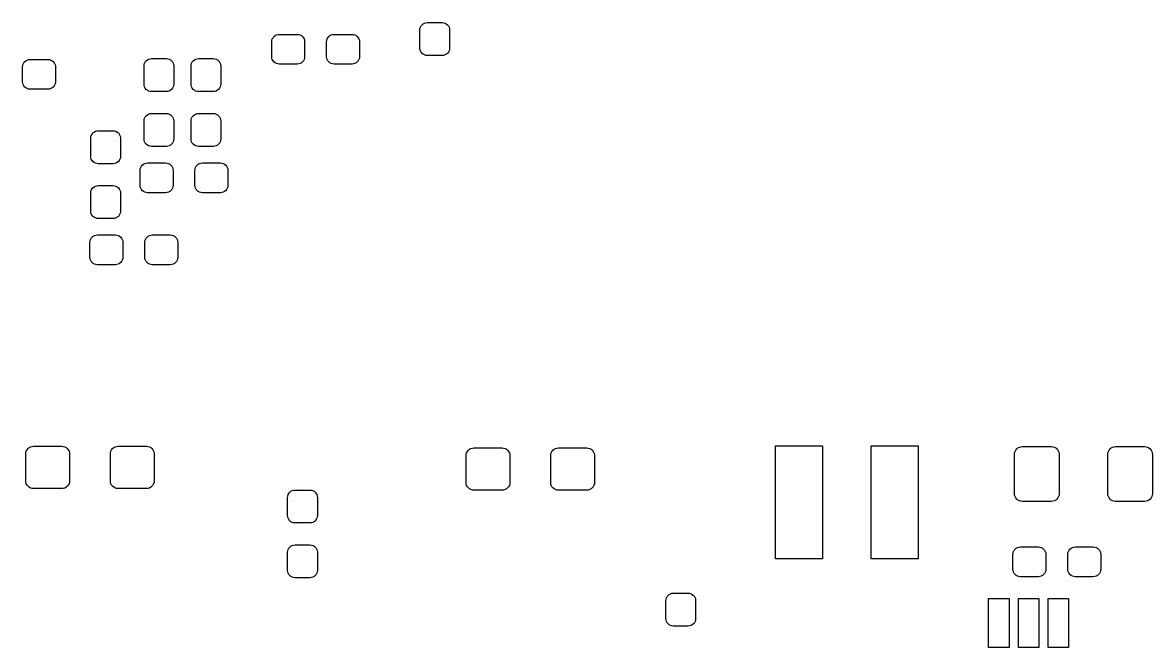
# Model space of a CAD drawing. Extents: x 52 to 207, y -131 to -36.
# Drawn here: x 170.77 to 206.82, y -108.01 to -88.08 of the extents above; entities that cross this region are included whole.
import ezdxf

# ---------------------------------------------------------------- set-up
doc = ezdxf.new("R2010")
doc.units = 0
doc.layers.add('BLACK', color=7, linetype='CONTINUOUS')

msp = doc.modelspace()

# ---------------------------------------------------------------- linework, layer by layer
at = {"layer": 'BLACK', "linetype": 'CONTINUOUS'}
for p, q in [((183.441, -88.3215), (183.446, -88.2752)), ((183.441, -88.8965), (183.441, -88.3215)), ((183.446, -88.2752), (183.459, -88.2306)), ((183.459, -88.2306), (183.481, -88.1896)), ((183.481, -88.1896), (183.511, -88.1536)), ((183.511, -88.1536), (183.547, -88.124)), ((183.547, -88.124), (183.588, -88.1021)), ((183.588, -88.1021), (183.632, -88.0886)), ((183.632, -88.0886), (183.678, -88.084)), ((183.678, -88.084), (184.153, -88.084)), ((184.153, -88.084), (184.2, -88.0886)), ((184.2, -88.0886), (184.244, -88.1021)), ((184.244, -88.1021), (184.285, -88.124)), ((184.285, -88.124), (184.321, -88.1536)), ((184.321, -88.1536), (184.351, -88.1896)), ((184.351, -88.1896), (184.373, -88.2306)), ((184.373, -88.2306), (184.386, -88.2752)), ((184.386, -88.2752), (184.391, -88.3215)), ((184.391, -88.3215), (184.391, -88.8965)), ((178.716, -88.6965), (178.721, -88.6502)), ((178.721, -88.6502), (178.734, -88.6056)), ((178.734, -88.6056), (178.756, -88.5646)), ((178.756, -88.5646), (178.786, -88.5286)), ((178.786, -88.5286), (178.822, -88.499)), ((178.822, -88.499), (178.863, -88.4771)), ((178.863, -88.4771), (178.907, -88.4636)), ((178.907, -88.4636), (178.953, -88.459)), ((178.953, -88.459), (179.528, -88.459)), ((179.528, -88.459), (179.575, -88.4636)), ((179.575, -88.4636), (179.619, -88.4771)), ((179.619, -88.4771), (179.66, -88.499)), ((179.66, -88.499), (179.696, -88.5286)), ((179.696, -88.5286), (179.726, -88.5646)), ((179.726, -88.5646), (179.748, -88.6056)), ((179.748, -88.6056), (179.761, -88.6502)), ((179.761, -88.6502), (179.766, -88.6965)), ((180.466, -88.6965), (180.471, -88.6502)), ((180.471, -88.6502), (180.484, -88.6056)), ((180.484, -88.6056), (180.506, -88.5646)), ((180.506, -88.5646), (180.536, -88.5286)), ((180.536, -88.5286), (180.572, -88.499)), ((180.572, -88.499), (180.613, -88.4771)), ((180.613, -88.4771), (180.657, -88.4636)), ((180.657, -88.4636), (180.703, -88.459)), ((180.703, -88.459), (181.278, -88.459)), ((181.278, -88.459), (181.325, -88.4636)), ((181.325, -88.4636), (181.369, -88.4771)), ((181.369, -88.4771), (181.41, -88.499)), ((181.41, -88.499), (181.446, -88.5286)), ((181.446, -88.5286), (181.476, -88.5646)), ((181.476, -88.5646), (181.498, -88.6056)), ((181.498, -88.6056), (181.511, -88.6502)), ((181.511, -88.6502), (181.516, -88.6965)), ((178.716, -89.1715), (178.716, -88.6965)), ((179.766, -88.6965), (179.766, -89.1715)), ((180.466, -89.1715), (180.466, -88.6965)), ((181.516, -88.6965), (181.516, -89.1715)), ((183.446, -88.9428), (183.441, -88.8965)), ((183.459, -88.9874), (183.446, -88.9428)), ((183.481, -89.0284), (183.459, -88.9874)), ((183.511, -89.0644), (183.481, -89.0284)), ((184.351, -89.0284), (184.321, -89.0644)), ((184.373, -88.9874), (184.351, -89.0284)), ((184.386, -88.9428), (184.373, -88.9874)), ((184.391, -88.8965), (184.386, -88.9428)), ((170.784, -89.4056), (170.806, -89.3646)), ((170.806, -89.3646), (170.836, -89.3286)), ((170.836, -89.3286), (170.872, -89.299)), ((170.872, -89.299), (170.913, -89.2771)), ((170.913, -89.2771), (170.957, -89.2636)), ((170.957, -89.2636), (171.004, -89.259)), ((171.004, -89.259), (171.578, -89.259)), ((171.578, -89.259), (171.625, -89.2636)), ((171.625, -89.2636), (171.669, -89.2771)), ((171.669, -89.2771), (171.71, -89.299)), ((171.71, -89.299), (171.746, -89.3286)), ((171.746, -89.3286), (171.776, -89.3646)), ((171.776, -89.3646), (171.798, -89.4056)), ((174.646, -89.4252), (174.659, -89.3806)), ((174.659, -89.3806), (174.681, -89.3396)), ((174.681, -89.3396), (174.711, -89.3036)), ((174.711, -89.3036), (174.747, -89.274)), ((174.747, -89.274), (174.788, -89.2521)), ((174.788, -89.2521), (174.832, -89.2386)), ((174.832, -89.2386), (174.879, -89.234)), ((174.879, -89.234), (175.353, -89.234)), ((175.353, -89.234), (175.4, -89.2386)), ((175.4, -89.2386), (175.444, -89.2521)), ((175.444, -89.2521), (175.485, -89.274)), ((175.485, -89.274), (175.521, -89.3036)), ((175.521, -89.3036), (175.551, -89.3396)), ((175.551, -89.3396), (175.573, -89.3806)), ((175.573, -89.3806), (175.586, -89.4252)), ((176.146, -89.4252), (176.159, -89.3806)), ((176.159, -89.3806), (176.181, -89.3396)), ((176.181, -89.3396), (176.211, -89.3036)), ((176.211, -89.3036), (176.247, -89.274)), ((176.247, -89.274), (176.288, -89.2521)), ((176.288, -89.2521), (176.332, -89.2386)), ((176.332, -89.2386), (176.379, -89.234)), ((176.379, -89.234), (176.853, -89.234)), ((176.853, -89.234), (176.9, -89.2386)), ((176.9, -89.2386), (176.944, -89.2521)), ((176.944, -89.2521), (176.985, -89.274)), ((176.985, -89.274), (177.021, -89.3036)), ((177.021, -89.3036), (177.051, -89.3396)), ((177.051, -89.3396), (177.073, -89.3806)), ((177.073, -89.3806), (177.086, -89.4252)), ((178.721, -89.2178), (178.716, -89.1715)), ((178.734, -89.2624), (178.721, -89.2178)), ((178.756, -89.3034), (178.734, -89.2624)), ((178.786, -89.3394), (178.756, -89.3034)), ((178.822, -89.369), (178.786, -89.3394)), ((178.863, -89.3909), (178.822, -89.369)), ((178.907, -89.4044), (178.863, -89.3909)), ((179.619, -89.3909), (179.575, -89.4044)), ((179.66, -89.369), (179.619, -89.3909)), ((179.696, -89.3394), (179.66, -89.369)), ((179.726, -89.3034), (179.696, -89.3394)), ((179.748, -89.2624), (179.726, -89.3034)), ((179.761, -89.2178), (179.748, -89.2624)), ((179.766, -89.1715), (179.761, -89.2178)), ((180.471, -89.2178), (180.466, -89.1715)), ((180.484, -89.2624), (180.471, -89.2178)), ((180.506, -89.3034), (180.484, -89.2624)), ((180.536, -89.3394), (180.506, -89.3034)), ((180.572, -89.369), (180.536, -89.3394)), ((180.613, -89.3909), (180.572, -89.369)), ((180.657, -89.4044), (180.613, -89.3909)), ((181.369, -89.3909), (181.325, -89.4044)), ((181.41, -89.369), (181.369, -89.3909)), ((181.446, -89.3394), (181.41, -89.369)), ((181.476, -89.3034), (181.446, -89.3394)), ((181.498, -89.2624), (181.476, -89.3034)), ((181.511, -89.2178), (181.498, -89.2624)), ((181.516, -89.1715), (181.511, -89.2178)), ((183.547, -89.094), (183.511, -89.0644)), ((183.588, -89.1159), (183.547, -89.094)), ((183.632, -89.1294), (183.588, -89.1159)), ((183.678, -89.134), (183.632, -89.1294)), ((184.153, -89.134), (183.678, -89.134)), ((184.2, -89.1294), (184.153, -89.134)), ((184.244, -89.1159), (184.2, -89.1294)), ((184.285, -89.094), (184.244, -89.1159)), ((184.321, -89.0644), (184.285, -89.094)), ((170.766, -89.4965), (170.771, -89.4502)), ((170.766, -89.9715), (170.766, -89.4965)), ((170.771, -89.4502), (170.784, -89.4056)), ((171.798, -89.4056), (171.811, -89.4502)), ((171.811, -89.4502), (171.816, -89.4965)), ((171.816, -89.4965), (171.816, -89.9715)), ((174.641, -89.4715), (174.646, -89.4252)), ((174.641, -90.0465), (174.641, -89.4715)), ((175.586, -89.4252), (175.591, -89.4715)), ((175.591, -89.4715), (175.591, -90.0465)), ((176.141, -89.4715), (176.146, -89.4252)), ((176.141, -90.0465), (176.141, -89.4715)), ((177.086, -89.4252), (177.091, -89.4715)), ((177.091, -89.4715), (177.091, -90.0465)), ((178.953, -89.409), (178.907, -89.4044)), ((179.528, -89.409), (178.953, -89.409)), ((179.575, -89.4044), (179.528, -89.409)), ((180.703, -89.409), (180.657, -89.4044)), ((181.278, -89.409), (180.703, -89.409)), ((181.325, -89.4044), (181.278, -89.409)), ((170.771, -90.0178), (170.766, -89.9715)), ((170.784, -90.0624), (170.771, -90.0178)), ((170.806, -90.1034), (170.784, -90.0624)), ((170.836, -90.1394), (170.806, -90.1034)), ((171.776, -90.1034), (171.746, -90.1394)), ((171.798, -90.0624), (171.776, -90.1034)), ((171.811, -90.0178), (171.798, -90.0624)), ((171.816, -89.9715), (171.811, -90.0178)), ((174.646, -90.0928), (174.641, -90.0465)), ((174.659, -90.1374), (174.646, -90.0928)), ((175.586, -90.0928), (175.573, -90.1374)), ((175.591, -90.0465), (175.586, -90.0928)), ((176.146, -90.0928), (176.141, -90.0465)), ((176.159, -90.1374), (176.146, -90.0928)), ((177.086, -90.0928), (177.073, -90.1374)), ((177.091, -90.0465), (177.086, -90.0928)), ((170.872, -90.169), (170.836, -90.1394)), ((170.913, -90.1909), (170.872, -90.169)), ((170.957, -90.2044), (170.913, -90.1909)), ((171.004, -90.209), (170.957, -90.2044)), ((171.578, -90.209), (171.004, -90.209)), ((171.625, -90.2044), (171.578, -90.209)), ((171.669, -90.1909), (171.625, -90.2044)), ((171.71, -90.169), (171.669, -90.1909)), ((171.746, -90.1394), (171.71, -90.169)), ((174.681, -90.1784), (174.659, -90.1374)), ((174.711, -90.2144), (174.681, -90.1784)), ((174.747, -90.244), (174.711, -90.2144)), ((174.788, -90.2659), (174.747, -90.244)), ((174.832, -90.2794), (174.788, -90.2659)), ((174.879, -90.284), (174.832, -90.2794)), ((175.353, -90.284), (174.879, -90.284)), ((175.4, -90.2794), (175.353, -90.284)), ((175.444, -90.2659), (175.4, -90.2794)), ((175.485, -90.244), (175.444, -90.2659)), ((175.521, -90.2144), (175.485, -90.244)), ((175.551, -90.1784), (175.521, -90.2144)), ((175.573, -90.1374), (175.551, -90.1784)), ((176.181, -90.1784), (176.159, -90.1374)), ((176.211, -90.2144), (176.181, -90.1784)), ((176.247, -90.244), (176.211, -90.2144)), ((176.288, -90.2659), (176.247, -90.244)), ((176.332, -90.2794), (176.288, -90.2659)), ((176.379, -90.284), (176.332, -90.2794)), ((176.853, -90.284), (176.379, -90.284)), ((176.9, -90.2794), (176.853, -90.284)), ((176.944, -90.2659), (176.9, -90.2794)), ((176.985, -90.244), (176.944, -90.2659)), ((177.021, -90.2144), (176.985, -90.244)), ((177.051, -90.1784), (177.021, -90.2144)), ((177.073, -90.1374), (177.051, -90.1784)), ((174.641, -91.2215), (174.646, -91.1752)), ((174.646, -91.1752), (174.659, -91.1306)), ((174.659, -91.1306), (174.681, -91.0896)), ((174.681, -91.0896), (174.711, -91.0536)), ((174.711, -91.0536), (174.747, -91.024)), ((174.747, -91.024), (174.788, -91.0021)), ((174.788, -91.0021), (174.832, -90.9886)), ((174.832, -90.9886), (174.879, -90.984)), ((174.879, -90.984), (175.353, -90.984)), ((175.353, -90.984), (175.4, -90.9886)), ((175.4, -90.9886), (175.444, -91.0021)), ((175.444, -91.0021), (175.485, -91.024)), ((175.485, -91.024), (175.521, -91.0536)), ((175.521, -91.0536), (175.551, -91.0896)), ((175.551, -91.0896), (175.573, -91.1306)), ((175.573, -91.1306), (175.586, -91.1752)), ((175.586, -91.1752), (175.591, -91.2215)), ((176.141, -91.2215), (176.146, -91.1752)), ((176.146, -91.1752), (176.159, -91.1306)), ((176.159, -91.1306), (176.181, -91.0896)), ((176.181, -91.0896), (176.211, -91.0536)), ((176.211, -91.0536), (176.247, -91.024)), ((176.247, -91.024), (176.288, -91.0021)), ((176.288, -91.0021), (176.332, -90.9886)), ((176.332, -90.9886), (176.379, -90.984)), ((176.379, -90.984), (176.853, -90.984)), ((176.853, -90.984), (176.9, -90.9886)), ((176.9, -90.9886), (176.944, -91.0021)), ((176.944, -91.0021), (176.985, -91.024)), ((176.985, -91.024), (177.021, -91.0536)), ((177.021, -91.0536), (177.051, -91.0896)), ((177.051, -91.0896), (177.073, -91.1306)), ((177.073, -91.1306), (177.086, -91.1752)), ((177.086, -91.1752), (177.091, -91.2215)), ((173.047, -91.574), (173.088, -91.5521)), ((173.088, -91.5521), (173.132, -91.5386)), ((173.132, -91.5386), (173.178, -91.534)), ((173.178, -91.534), (173.653, -91.534)), ((173.653, -91.534), (173.7, -91.5386)), ((173.7, -91.5386), (173.744, -91.5521)), ((173.744, -91.5521), (173.785, -91.574)), ((174.641, -91.7965), (174.641, -91.2215)), ((175.591, -91.2215), (175.591, -91.7965)), ((176.141, -91.7965), (176.141, -91.2215)), ((177.091, -91.2215), (177.091, -91.7965)), ((172.941, -91.7715), (172.946, -91.7252)), ((172.941, -92.3465), (172.941, -91.7715)), ((172.946, -91.7252), (172.959, -91.6806)), ((172.959, -91.6806), (172.981, -91.6396)), ((172.981, -91.6396), (173.011, -91.6036)), ((173.011, -91.6036), (173.047, -91.574)), ((173.785, -91.574), (173.821, -91.6036)), ((173.821, -91.6036), (173.851, -91.6396)), ((173.851, -91.6396), (173.873, -91.6806)), ((173.873, -91.6806), (173.886, -91.7252)), ((173.886, -91.7252), (173.891, -91.7715)), ((173.891, -91.7715), (173.891, -92.3465)), ((174.646, -91.8428), (174.641, -91.7965)), ((174.659, -91.8874), (174.646, -91.8428)), ((174.681, -91.9284), (174.659, -91.8874)), ((175.573, -91.8874), (175.551, -91.9284)), ((175.586, -91.8428), (175.573, -91.8874)), ((175.591, -91.7965), (175.586, -91.8428)), ((176.146, -91.8428), (176.141, -91.7965)), ((176.159, -91.8874), (176.146, -91.8428)), ((176.181, -91.9284), (176.159, -91.8874)), ((177.073, -91.8874), (177.051, -91.9284)), ((177.086, -91.8428), (177.073, -91.8874)), ((177.091, -91.7965), (177.086, -91.8428)), ((174.711, -91.9644), (174.681, -91.9284)), ((174.747, -91.994), (174.711, -91.9644)), ((174.788, -92.0159), (174.747, -91.994)), ((174.832, -92.0294), (174.788, -92.0159)), ((174.879, -92.034), (174.832, -92.0294)), ((175.353, -92.034), (174.879, -92.034)), ((175.4, -92.0294), (175.353, -92.034)), ((175.444, -92.0159), (175.4, -92.0294)), ((175.485, -91.994), (175.444, -92.0159)), ((175.521, -91.9644), (175.485, -91.994)), ((175.551, -91.9284), (175.521, -91.9644)), ((176.211, -91.9644), (176.181, -91.9284)), ((176.247, -91.994), (176.211, -91.9644)), ((176.288, -92.0159), (176.247, -91.994)), ((176.332, -92.0294), (176.288, -92.0159)), ((176.379, -92.034), (176.332, -92.0294)), ((176.853, -92.034), (176.379, -92.034)), ((176.9, -92.0294), (176.853, -92.034)), ((176.944, -92.0159), (176.9, -92.0294)), ((176.985, -91.994), (176.944, -92.0159)), ((177.021, -91.9644), (176.985, -91.994)), ((177.051, -91.9284), (177.021, -91.9644)), ((172.946, -92.3928), (172.941, -92.3465)), ((172.959, -92.4374), (172.946, -92.3928)), ((172.981, -92.4784), (172.959, -92.4374)), ((173.011, -92.5144), (172.981, -92.4784)), ((173.047, -92.544), (173.011, -92.5144)), ((173.088, -92.5659), (173.047, -92.544)), ((173.132, -92.5794), (173.088, -92.5659)), ((173.178, -92.584), (173.132, -92.5794)), ((173.653, -92.584), (173.178, -92.584)), ((173.7, -92.5794), (173.653, -92.584)), ((173.744, -92.5659), (173.7, -92.5794)), ((173.785, -92.544), (173.744, -92.5659)), ((173.821, -92.5144), (173.785, -92.544)), ((173.851, -92.4784), (173.821, -92.5144)), ((173.873, -92.4374), (173.851, -92.4784)), ((173.886, -92.3928), (173.873, -92.4374)), ((173.891, -92.3465), (173.886, -92.3928)), ((174.556, -92.6646), (174.586, -92.6286)), ((174.586, -92.6286), (174.622, -92.599)), ((174.622, -92.599), (174.663, -92.5771)), ((174.663, -92.5771), (174.707, -92.5636)), ((174.707, -92.5636), (174.754, -92.559)), ((174.754, -92.559), (175.328, -92.559)), ((175.328, -92.559), (175.375, -92.5636)), ((175.375, -92.5636), (175.419, -92.5771)), ((175.419, -92.5771), (175.46, -92.599)), ((175.46, -92.599), (175.496, -92.6286)), ((175.496, -92.6286), (175.526, -92.6646)), ((176.306, -92.6646), (176.336, -92.6286)), ((176.336, -92.6286), (176.372, -92.599)), ((176.372, -92.599), (176.413, -92.5771)), ((176.413, -92.5771), (176.457, -92.5636)), ((176.457, -92.5636), (176.504, -92.559)), ((176.504, -92.559), (177.078, -92.559)), ((177.078, -92.559), (177.125, -92.5636)), ((177.125, -92.5636), (177.169, -92.5771)), ((177.169, -92.5771), (177.21, -92.599)), ((177.21, -92.599), (177.246, -92.6286)), ((177.246, -92.6286), (177.276, -92.6646)), ((174.516, -92.7965), (174.521, -92.7502)), ((174.516, -93.2715), (174.516, -92.7965)), ((174.521, -92.7502), (174.534, -92.7056)), ((174.534, -92.7056), (174.556, -92.6646)), ((175.526, -92.6646), (175.548, -92.7056)), ((175.548, -92.7056), (175.561, -92.7502)), ((175.561, -92.7502), (175.566, -92.7965)), ((175.566, -92.7965), (175.566, -93.2715)), ((176.266, -92.7965), (176.271, -92.7502)), ((176.266, -93.2715), (176.266, -92.7965)), ((176.271, -92.7502), (176.284, -92.7056)), ((176.284, -92.7056), (176.306, -92.6646)), ((177.276, -92.6646), (177.298, -92.7056)), ((177.298, -92.7056), (177.311, -92.7502)), ((177.311, -92.7502), (177.316, -92.7965)), ((177.316, -92.7965), (177.316, -93.2715)), ((172.981, -93.3896), (173.011, -93.3536)), ((173.011, -93.3536), (173.047, -93.324)), ((173.047, -93.324), (173.088, -93.3021)), ((173.088, -93.3021), (173.132, -93.2886)), ((173.132, -93.2886), (173.178, -93.284)), ((173.178, -93.284), (173.653, -93.284)), ((173.653, -93.284), (173.7, -93.2886)), ((173.7, -93.2886), (173.744, -93.3021)), ((173.744, -93.3021), (173.785, -93.324)), ((173.785, -93.324), (173.821, -93.3536)), ((173.821, -93.3536), (173.851, -93.3896)), ((174.521, -93.3178), (174.516, -93.2715)), ((174.534, -93.3624), (174.521, -93.3178)), ((174.556, -93.4034), (174.534, -93.3624)), ((175.548, -93.3624), (175.526, -93.4034)), ((175.561, -93.3178), (175.548, -93.3624)), ((175.566, -93.2715), (175.561, -93.3178)), ((176.271, -93.3178), (176.266, -93.2715)), ((176.284, -93.3624), (176.271, -93.3178)), ((176.306, -93.4034), (176.284, -93.3624)), ((177.298, -93.3624), (177.276, -93.4034)), ((177.311, -93.3178), (177.298, -93.3624)), ((177.316, -93.2715), (177.311, -93.3178)), ((172.941, -93.5215), (172.946, -93.4752)), ((172.941, -94.0965), (172.941, -93.5215)), ((172.946, -93.4752), (172.959, -93.4306)), ((172.959, -93.4306), (172.981, -93.3896)), ((173.851, -93.3896), (173.873, -93.4306)), ((173.873, -93.4306), (173.886, -93.4752)), ((173.886, -93.4752), (173.891, -93.5215)), ((173.891, -93.5215), (173.891, -94.0965)), ((174.586, -93.4394), (174.556, -93.4034)), ((174.622, -93.469), (174.586, -93.4394)), ((174.663, -93.4909), (174.622, -93.469)), ((174.707, -93.5044), (174.663, -93.4909)), ((174.754, -93.509), (174.707, -93.5044)), ((175.328, -93.509), (174.754, -93.509)), ((175.375, -93.5044), (175.328, -93.509)), ((175.419, -93.4909), (175.375, -93.5044)), ((175.46, -93.469), (175.419, -93.4909)), ((175.496, -93.4394), (175.46, -93.469)), ((175.526, -93.4034), (175.496, -93.4394)), ((176.336, -93.4394), (176.306, -93.4034)), ((176.372, -93.469), (176.336, -93.4394)), ((176.413, -93.4909), (176.372, -93.469)), ((176.457, -93.5044), (176.413, -93.4909)), ((176.504, -93.509), (176.457, -93.5044)), ((177.078, -93.509), (176.504, -93.509)), ((177.125, -93.5044), (177.078, -93.509)), ((177.169, -93.4909), (177.125, -93.5044)), ((177.21, -93.469), (177.169, -93.4909)), ((177.246, -93.4394), (177.21, -93.469)), ((177.276, -93.4034), (177.246, -93.4394)), ((172.946, -94.1428), (172.941, -94.0965)), ((172.959, -94.1874), (172.946, -94.1428)), ((172.981, -94.2284), (172.959, -94.1874)), ((173.011, -94.2644), (172.981, -94.2284)), ((173.047, -94.294), (173.011, -94.2644)), ((173.088, -94.3159), (173.047, -94.294)), ((173.132, -94.3294), (173.088, -94.3159)), ((173.178, -94.334), (173.132, -94.3294)), ((173.653, -94.334), (173.178, -94.334)), ((173.7, -94.3294), (173.653, -94.334)), ((173.744, -94.3159), (173.7, -94.3294)), ((173.785, -94.294), (173.744, -94.3159)), ((173.821, -94.2644), (173.785, -94.294)), ((173.851, -94.2284), (173.821, -94.2644)), ((173.873, -94.1874), (173.851, -94.2284)), ((173.886, -94.1428), (173.873, -94.1874)), ((173.891, -94.0965), (173.886, -94.1428)), ((172.916, -95.0965), (172.921, -95.0502)), ((172.916, -95.5715), (172.916, -95.0965)), ((172.921, -95.0502), (172.934, -95.0056)), ((172.934, -95.0056), (172.956, -94.9646)), ((172.956, -94.9646), (172.986, -94.9286)), ((172.986, -94.9286), (173.022, -94.899)), ((173.022, -94.899), (173.063, -94.8771)), ((173.063, -94.8771), (173.107, -94.8636)), ((173.107, -94.8636), (173.153, -94.859)), ((173.153, -94.859), (173.728, -94.859)), ((173.728, -94.859), (173.775, -94.8636)), ((173.775, -94.8636), (173.819, -94.8771)), ((173.819, -94.8771), (173.86, -94.899)), ((173.86, -94.899), (173.896, -94.9286)), ((173.896, -94.9286), (173.926, -94.9646)), ((173.926, -94.9646), (173.948, -95.0056)), ((173.948, -95.0056), (173.961, -95.0502)), ((173.961, -95.0502), (173.966, -95.0965)), ((173.966, -95.0965), (173.966, -95.5715)), ((174.666, -95.0965), (174.671, -95.0502)), ((174.666, -95.5715), (174.666, -95.0965)), ((174.671, -95.0502), (174.684, -95.0056)), ((174.684, -95.0056), (174.706, -94.9646)), ((174.706, -94.9646), (174.736, -94.9286)), ((174.736, -94.9286), (174.772, -94.899)), ((174.772, -94.899), (174.813, -94.8771)), ((174.813, -94.8771), (174.857, -94.8636)), ((174.857, -94.8636), (174.903, -94.859)), ((174.903, -94.859), (175.478, -94.859)), ((175.478, -94.859), (175.525, -94.8636)), ((175.525, -94.8636), (175.569, -94.8771)), ((175.569, -94.8771), (175.61, -94.899)), ((175.61, -94.899), (175.646, -94.9286)), ((175.646, -94.9286), (175.676, -94.9646)), ((175.676, -94.9646), (175.698, -95.0056)), ((175.698, -95.0056), (175.711, -95.0502)), ((175.711, -95.0502), (175.716, -95.0965)), ((175.716, -95.0965), (175.716, -95.5715)), ((172.921, -95.6178), (172.916, -95.5715)), ((172.934, -95.6624), (172.921, -95.6178)), ((172.956, -95.7034), (172.934, -95.6624)), ((172.986, -95.7394), (172.956, -95.7034)), ((173.022, -95.769), (172.986, -95.7394)), ((173.063, -95.7909), (173.022, -95.769)), ((173.107, -95.8044), (173.063, -95.7909)), ((173.153, -95.809), (173.107, -95.8044)), ((173.728, -95.809), (173.153, -95.809)), ((173.775, -95.8044), (173.728, -95.809)), ((173.819, -95.7909), (173.775, -95.8044)), ((173.86, -95.769), (173.819, -95.7909)), ((173.896, -95.7394), (173.86, -95.769)), ((173.926, -95.7034), (173.896, -95.7394)), ((173.948, -95.6624), (173.926, -95.7034)), ((173.961, -95.6178), (173.948, -95.6624)), ((173.966, -95.5715), (173.961, -95.6178)), ((174.671, -95.6178), (174.666, -95.5715)), ((174.684, -95.6624), (174.671, -95.6178)), ((174.706, -95.7034), (174.684, -95.6624)), ((174.736, -95.7394), (174.706, -95.7034)), ((174.772, -95.769), (174.736, -95.7394)), ((174.813, -95.7909), (174.772, -95.769)), ((174.857, -95.8044), (174.813, -95.7909)), ((174.903, -95.809), (174.857, -95.8044)), ((175.478, -95.809), (174.903, -95.809)), ((175.525, -95.8044), (175.478, -95.809)), ((175.569, -95.7909), (175.525, -95.8044)), ((175.61, -95.769), (175.569, -95.7909)), ((175.646, -95.7394), (175.61, -95.769)), ((175.676, -95.7034), (175.646, -95.7394)), ((175.698, -95.6624), (175.676, -95.7034)), ((175.711, -95.6178), (175.698, -95.6624)), ((175.716, -95.5715), (175.711, -95.6178)), ((170.939, -101.672), (170.977, -101.641)), ((170.977, -101.641), (171.02, -101.618)), ((171.02, -101.618), (171.067, -101.604)), ((171.067, -101.604), (171.116, -101.599)), ((171.116, -101.599), (172.016, -101.599)), ((172.016, -101.599), (172.065, -101.604)), ((172.065, -101.604), (172.112, -101.618)), ((172.112, -101.618), (172.155, -101.641)), ((172.155, -101.641), (172.193, -101.672)), ((173.639, -101.672), (173.677, -101.641)), ((173.677, -101.641), (173.72, -101.618)), ((173.72, -101.618), (173.767, -101.604)), ((173.767, -101.604), (173.816, -101.599)), ((173.816, -101.599), (174.716, -101.599)), ((174.716, -101.599), (174.765, -101.604)), ((174.765, -101.604), (174.812, -101.618)), ((174.812, -101.618), (174.855, -101.641)), ((174.855, -101.641), (174.893, -101.672)), ((185.07, -101.668), (185.117, -101.654)), ((185.117, -101.654), (185.166, -101.649)), ((185.166, -101.649), (186.066, -101.649)), ((186.066, -101.649), (186.115, -101.654)), ((186.115, -101.654), (186.162, -101.668)), ((187.77, -101.668), (187.817, -101.654)), ((187.817, -101.654), (187.866, -101.649)), ((187.866, -101.649), (188.766, -101.649)), ((188.766, -101.649), (188.815, -101.654)), ((188.815, -101.654), (188.862, -101.668)), ((194.791, -105.184), (194.791, -101.584)), ((194.791, -101.584), (196.291, -101.584)), ((196.291, -101.584), (196.291, -105.184)), ((197.841, -105.184), (197.841, -101.584)), ((197.841, -101.584), (199.341, -101.584)), ((199.341, -101.584), (199.341, -105.184)), ((202.489, -101.682), (202.527, -101.651)), ((202.527, -101.651), (202.57, -101.628)), ((202.57, -101.628), (202.617, -101.614)), ((202.617, -101.614), (202.666, -101.609)), ((202.666, -101.609), (203.591, -101.609)), ((203.591, -101.609), (203.64, -101.614)), ((203.64, -101.614), (203.687, -101.628)), ((203.687, -101.628), (203.73, -101.651)), ((203.73, -101.651), (203.768, -101.682)), ((205.464, -101.682), (205.502, -101.651)), ((205.502, -101.651), (205.545, -101.628)), ((205.545, -101.628), (205.592, -101.614)), ((205.592, -101.614), (205.641, -101.609)), ((205.641, -101.609), (206.566, -101.609)), ((206.566, -101.609), (206.615, -101.614)), ((206.615, -101.614), (206.662, -101.628)), ((206.662, -101.628), (206.705, -101.651)), ((206.705, -101.651), (206.743, -101.682)), ((170.866, -101.849), (170.871, -101.8)), ((170.866, -102.699), (170.866, -101.849)), ((170.871, -101.8), (170.885, -101.753)), ((170.885, -101.753), (170.908, -101.71)), ((170.908, -101.71), (170.939, -101.672)), ((172.193, -101.672), (172.224, -101.71)), ((172.224, -101.71), (172.247, -101.753)), ((172.247, -101.753), (172.261, -101.8)), ((172.261, -101.8), (172.266, -101.849)), ((172.266, -101.849), (172.266, -102.699)), ((173.566, -101.849), (173.571, -101.8)), ((173.566, -102.699), (173.566, -101.849)), ((173.571, -101.8), (173.585, -101.753)), ((173.585, -101.753), (173.608, -101.71)), ((173.608, -101.71), (173.639, -101.672)), ((174.893, -101.672), (174.924, -101.71)), ((174.924, -101.71), (174.947, -101.753)), ((174.947, -101.753), (174.961, -101.8)), ((174.961, -101.8), (174.966, -101.849)), ((174.966, -101.849), (174.966, -102.699)), ((184.916, -101.899), (184.921, -101.85)), ((184.916, -102.749), (184.916, -101.899)), ((184.921, -101.85), (184.935, -101.803)), ((184.935, -101.803), (184.958, -101.76)), ((184.958, -101.76), (184.989, -101.722)), ((184.989, -101.722), (185.027, -101.691)), ((185.027, -101.691), (185.07, -101.668)), ((186.162, -101.668), (186.205, -101.691)), ((186.205, -101.691), (186.243, -101.722)), ((186.243, -101.722), (186.274, -101.76)), ((186.274, -101.76), (186.297, -101.803)), ((186.297, -101.803), (186.311, -101.85)), ((186.311, -101.85), (186.316, -101.899)), ((186.316, -101.899), (186.316, -102.749)), ((187.616, -101.899), (187.621, -101.85)), ((187.616, -102.749), (187.616, -101.899)), ((187.621, -101.85), (187.635, -101.803)), ((187.635, -101.803), (187.658, -101.76)), ((187.658, -101.76), (187.689, -101.722)), ((187.689, -101.722), (187.727, -101.691)), ((187.727, -101.691), (187.77, -101.668)), ((188.862, -101.668), (188.905, -101.691)), ((188.905, -101.691), (188.943, -101.722)), ((188.943, -101.722), (188.974, -101.76)), ((188.974, -101.76), (188.997, -101.803)), ((188.997, -101.803), (189.011, -101.85)), ((189.011, -101.85), (189.016, -101.899)), ((189.016, -101.899), (189.016, -102.749)), ((202.416, -101.859), (202.421, -101.81)), ((202.416, -103.109), (202.416, -101.859)), ((202.421, -101.81), (202.435, -101.763)), ((202.435, -101.763), (202.458, -101.72)), ((202.458, -101.72), (202.489, -101.682)), ((203.768, -101.682), (203.799, -101.72)), ((203.799, -101.72), (203.822, -101.763)), ((203.822, -101.763), (203.836, -101.81)), ((203.836, -101.81), (203.841, -101.859)), ((203.841, -101.859), (203.841, -103.109)), ((205.391, -101.859), (205.396, -101.81)), ((205.391, -103.109), (205.391, -101.859)), ((205.396, -101.81), (205.41, -101.763)), ((205.41, -101.763), (205.433, -101.72)), ((205.433, -101.72), (205.464, -101.682)), ((206.743, -101.682), (206.774, -101.72)), ((206.774, -101.72), (206.797, -101.763)), ((206.797, -101.763), (206.811, -101.81)), ((206.811, -101.81), (206.816, -101.859)), ((206.816, -101.859), (206.816, -103.109)), ((170.871, -102.748), (170.866, -102.699)), ((172.266, -102.699), (172.261, -102.748)), ((173.571, -102.748), (173.566, -102.699)), ((174.966, -102.699), (174.961, -102.748)), ((170.885, -102.795), (170.871, -102.748)), ((170.908, -102.838), (170.885, -102.795)), ((170.939, -102.876), (170.908, -102.838)), ((170.977, -102.907), (170.939, -102.876)), ((171.02, -102.93), (170.977, -102.907)), ((171.067, -102.944), (171.02, -102.93)), ((171.116, -102.949), (171.067, -102.944)), ((172.016, -102.949), (171.116, -102.949)), ((172.065, -102.944), (172.016, -102.949)), ((172.112, -102.93), (172.065, -102.944)), ((172.155, -102.907), (172.112, -102.93)), ((172.193, -102.876), (172.155, -102.907)), ((172.224, -102.838), (172.193, -102.876)), ((172.247, -102.795), (172.224, -102.838)), ((172.261, -102.748), (172.247, -102.795)), ((173.585, -102.795), (173.571, -102.748)), ((173.608, -102.838), (173.585, -102.795)), ((173.639, -102.876), (173.608, -102.838)), ((173.677, -102.907), (173.639, -102.876)), ((173.72, -102.93), (173.677, -102.907)), ((173.767, -102.944), (173.72, -102.93)), ((173.816, -102.949), (173.767, -102.944)), ((174.716, -102.949), (173.816, -102.949)), ((174.765, -102.944), (174.716, -102.949)), ((174.812, -102.93), (174.765, -102.944)), ((174.855, -102.907), (174.812, -102.93)), ((174.893, -102.876), (174.855, -102.907)), ((174.924, -102.838), (174.893, -102.876)), ((174.947, -102.795), (174.924, -102.838)), ((174.961, -102.748), (174.947, -102.795)), ((179.239, -103.141), (179.261, -103.1)), ((179.261, -103.1), (179.291, -103.064)), ((179.291, -103.064), (179.327, -103.034)), ((179.327, -103.034), (179.368, -103.012)), ((179.368, -103.012), (179.412, -102.999)), ((179.412, -102.999), (179.458, -102.994)), ((179.458, -102.994), (179.933, -102.994)), ((179.933, -102.994), (179.98, -102.999)), ((179.98, -102.999), (180.024, -103.012)), ((180.024, -103.012), (180.065, -103.034)), ((180.065, -103.034), (180.101, -103.064)), ((180.101, -103.064), (180.131, -103.1)), ((180.131, -103.1), (180.153, -103.141)), ((184.921, -102.798), (184.916, -102.749)), ((184.935, -102.845), (184.921, -102.798)), ((184.958, -102.888), (184.935, -102.845)), ((184.989, -102.926), (184.958, -102.888)), ((185.027, -102.957), (184.989, -102.926)), ((185.07, -102.98), (185.027, -102.957)), ((185.117, -102.994), (185.07, -102.98)), ((185.166, -102.999), (185.117, -102.994)), ((186.066, -102.999), (185.166, -102.999)), ((186.115, -102.994), (186.066, -102.999)), ((186.162, -102.98), (186.115, -102.994)), ((186.205, -102.957), (186.162, -102.98)), ((186.243, -102.926), (186.205, -102.957)), ((186.274, -102.888), (186.243, -102.926)), ((186.297, -102.845), (186.274, -102.888)), ((186.311, -102.798), (186.297, -102.845)), ((186.316, -102.749), (186.311, -102.798)), ((187.621, -102.798), (187.616, -102.749)), ((187.635, -102.845), (187.621, -102.798)), ((187.658, -102.888), (187.635, -102.845)), ((187.689, -102.926), (187.658, -102.888)), ((187.727, -102.957), (187.689, -102.926)), ((187.77, -102.98), (187.727, -102.957)), ((187.817, -102.994), (187.77, -102.98)), ((187.866, -102.999), (187.817, -102.994)), ((188.766, -102.999), (187.866, -102.999)), ((188.815, -102.994), (188.766, -102.999)), ((188.862, -102.98), (188.815, -102.994)), ((188.905, -102.957), (188.862, -102.98)), ((188.943, -102.926), (188.905, -102.957)), ((188.974, -102.888), (188.943, -102.926)), ((188.997, -102.845), (188.974, -102.888)), ((189.011, -102.798), (188.997, -102.845)), ((189.016, -102.749), (189.011, -102.798)), ((179.221, -103.231), (179.226, -103.185)), ((179.221, -103.806), (179.221, -103.231)), ((179.226, -103.185), (179.239, -103.141)), ((180.153, -103.141), (180.166, -103.185)), ((180.166, -103.185), (180.171, -103.231)), ((180.171, -103.231), (180.171, -103.806)), ((202.421, -103.158), (202.416, -103.109)), ((202.435, -103.205), (202.421, -103.158)), ((202.458, -103.248), (202.435, -103.205)), ((202.489, -103.286), (202.458, -103.248)), ((202.527, -103.317), (202.489, -103.286)), ((202.57, -103.34), (202.527, -103.317)), ((202.617, -103.354), (202.57, -103.34)), ((202.666, -103.359), (202.617, -103.354)), ((203.591, -103.359), (202.666, -103.359)), ((203.64, -103.354), (203.591, -103.359)), ((203.687, -103.34), (203.64, -103.354)), ((203.73, -103.317), (203.687, -103.34)), ((203.768, -103.286), (203.73, -103.317)), ((203.799, -103.248), (203.768, -103.286)), ((203.822, -103.205), (203.799, -103.248)), ((203.836, -103.158), (203.822, -103.205)), ((203.841, -103.109), (203.836, -103.158)), ((205.396, -103.158), (205.391, -103.109)), ((205.41, -103.205), (205.396, -103.158)), ((205.433, -103.248), (205.41, -103.205)), ((205.464, -103.286), (205.433, -103.248)), ((205.502, -103.317), (205.464, -103.286)), ((205.545, -103.34), (205.502, -103.317)), ((205.592, -103.354), (205.545, -103.34)), ((205.641, -103.359), (205.592, -103.354)), ((206.566, -103.359), (205.641, -103.359)), ((206.615, -103.354), (206.566, -103.359)), ((206.662, -103.34), (206.615, -103.354)), ((206.705, -103.317), (206.662, -103.34)), ((206.743, -103.286), (206.705, -103.317)), ((206.774, -103.248), (206.743, -103.286)), ((206.797, -103.205), (206.774, -103.248)), ((206.811, -103.158), (206.797, -103.205)), ((206.816, -103.109), (206.811, -103.158)), ((179.226, -103.853), (179.221, -103.806)), ((180.171, -103.806), (180.166, -103.853)), ((179.239, -103.897), (179.226, -103.853)), ((179.261, -103.938), (179.239, -103.897)), ((179.291, -103.974), (179.261, -103.938)), ((179.327, -104.004), (179.291, -103.974)), ((179.368, -104.026), (179.327, -104.004)), ((179.412, -104.039), (179.368, -104.026)), ((179.458, -104.044), (179.412, -104.039)), ((179.933, -104.044), (179.458, -104.044)), ((179.98, -104.039), (179.933, -104.044)), ((180.024, -104.026), (179.98, -104.039)), ((180.065, -104.004), (180.024, -104.026)), ((180.101, -103.974), (180.065, -104.004)), ((180.131, -103.938), (180.101, -103.974)), ((180.153, -103.897), (180.131, -103.938)), ((180.166, -103.853), (180.153, -103.897)), ((179.226, -104.935), (179.239, -104.891)), ((179.239, -104.891), (179.261, -104.85)), ((179.261, -104.85), (179.291, -104.814)), ((179.291, -104.814), (179.327, -104.784)), ((179.327, -104.784), (179.368, -104.762)), ((179.368, -104.762), (179.412, -104.749)), ((179.412, -104.749), (179.458, -104.744)), ((179.458, -104.744), (179.933, -104.744)), ((179.933, -104.744), (179.98, -104.749)), ((179.98, -104.749), (180.024, -104.762)), ((180.024, -104.762), (180.065, -104.784)), ((180.065, -104.784), (180.101, -104.814)), ((180.101, -104.814), (180.131, -104.85)), ((180.131, -104.85), (180.153, -104.891)), ((180.153, -104.891), (180.166, -104.935)), ((202.406, -104.915), (202.436, -104.879)), ((202.436, -104.879), (202.472, -104.849)), ((202.472, -104.849), (202.513, -104.827)), ((202.513, -104.827), (202.557, -104.814)), ((202.557, -104.814), (202.603, -104.809)), ((202.603, -104.809), (203.178, -104.809)), ((203.178, -104.809), (203.225, -104.814)), ((203.225, -104.814), (203.269, -104.827)), ((203.269, -104.827), (203.31, -104.849)), ((203.31, -104.849), (203.346, -104.879)), ((203.346, -104.879), (203.376, -104.915)), ((204.156, -104.915), (204.186, -104.879)), ((204.186, -104.879), (204.222, -104.849)), ((204.222, -104.849), (204.263, -104.827)), ((204.263, -104.827), (204.307, -104.814)), ((204.307, -104.814), (204.353, -104.809)), ((204.353, -104.809), (204.928, -104.809)), ((204.928, -104.809), (204.975, -104.814)), ((204.975, -104.814), (205.019, -104.827)), ((205.019, -104.827), (205.06, -104.849)), ((205.06, -104.849), (205.096, -104.879)), ((205.096, -104.879), (205.126, -104.915)), ((179.221, -104.981), (179.226, -104.935)), ((179.221, -105.556), (179.221, -104.981)), ((180.166, -104.935), (180.171, -104.981)), ((180.171, -104.981), (180.171, -105.556)), ((196.291, -105.184), (194.791, -105.184)), ((199.341, -105.184), (197.841, -105.184)), ((202.366, -105.046), (202.371, -105)), ((202.366, -105.521), (202.366, -105.046)), ((202.371, -105), (202.384, -104.956)), ((202.384, -104.956), (202.406, -104.915)), ((203.376, -104.915), (203.398, -104.956)), ((203.398, -104.956), (203.411, -105)), ((203.411, -105), (203.416, -105.046)), ((203.416, -105.046), (203.416, -105.521)), ((204.116, -105.046), (204.121, -105)), ((204.116, -105.521), (204.116, -105.046)), ((204.121, -105), (204.134, -104.956)), ((204.134, -104.956), (204.156, -104.915)), ((205.126, -104.915), (205.148, -104.956)), ((205.148, -104.956), (205.161, -105)), ((205.161, -105), (205.166, -105.046)), ((205.166, -105.046), (205.166, -105.521)), ((179.226, -105.603), (179.221, -105.556)), ((179.239, -105.647), (179.226, -105.603)), ((180.166, -105.603), (180.153, -105.647)), ((180.171, -105.556), (180.166, -105.603)), ((202.371, -105.568), (202.366, -105.521)), ((202.384, -105.612), (202.371, -105.568)), ((202.406, -105.653), (202.384, -105.612)), ((203.398, -105.612), (203.376, -105.653)), ((203.411, -105.568), (203.398, -105.612)), ((203.416, -105.521), (203.411, -105.568)), ((204.121, -105.568), (204.116, -105.521)), ((204.134, -105.612), (204.121, -105.568)), ((204.156, -105.653), (204.134, -105.612)), ((205.148, -105.612), (205.126, -105.653)), ((205.161, -105.568), (205.148, -105.612)), ((205.166, -105.521), (205.161, -105.568)), ((179.261, -105.688), (179.239, -105.647)), ((179.291, -105.724), (179.261, -105.688)), ((179.327, -105.754), (179.291, -105.724)), ((179.368, -105.776), (179.327, -105.754)), ((179.412, -105.789), (179.368, -105.776)), ((179.458, -105.794), (179.412, -105.789)), ((179.933, -105.794), (179.458, -105.794)), ((179.98, -105.789), (179.933, -105.794)), ((180.024, -105.776), (179.98, -105.789)), ((180.065, -105.754), (180.024, -105.776)), ((180.101, -105.724), (180.065, -105.754)), ((180.131, -105.688), (180.101, -105.724)), ((180.153, -105.647), (180.131, -105.688)), ((202.436, -105.689), (202.406, -105.653)), ((202.472, -105.719), (202.436, -105.689)), ((202.513, -105.741), (202.472, -105.719)), ((202.557, -105.754), (202.513, -105.741)), ((202.603, -105.759), (202.557, -105.754)), ((203.178, -105.759), (202.603, -105.759)), ((203.225, -105.754), (203.178, -105.759)), ((203.269, -105.741), (203.225, -105.754)), ((203.31, -105.719), (203.269, -105.741)), ((203.346, -105.689), (203.31, -105.719)), ((203.376, -105.653), (203.346, -105.689)), ((204.186, -105.689), (204.156, -105.653)), ((204.222, -105.719), (204.186, -105.689)), ((204.263, -105.741), (204.222, -105.719)), ((204.307, -105.754), (204.263, -105.741)), ((204.353, -105.759), (204.307, -105.754)), ((204.928, -105.759), (204.353, -105.759)), ((204.975, -105.754), (204.928, -105.759)), ((205.019, -105.741), (204.975, -105.754)), ((205.06, -105.719), (205.019, -105.741)), ((205.096, -105.689), (205.06, -105.719)), ((205.126, -105.653), (205.096, -105.689)), ((191.361, -106.354), (191.397, -106.324)), ((191.397, -106.324), (191.438, -106.302)), ((191.438, -106.302), (191.482, -106.289)), ((191.482, -106.289), (191.528, -106.284)), ((191.528, -106.284), (192.004, -106.284)), ((192.004, -106.284), (192.05, -106.289)), ((192.05, -106.289), (192.094, -106.302)), ((192.094, -106.302), (192.135, -106.324)), ((192.135, -106.324), (192.171, -106.354)), ((191.291, -106.521), (191.296, -106.475)), ((191.291, -107.096), (191.291, -106.521)), ((191.296, -106.475), (191.309, -106.431)), ((191.309, -106.431), (191.331, -106.39)), ((191.331, -106.39), (191.361, -106.354)), ((192.171, -106.354), (192.201, -106.39)), ((192.201, -106.39), (192.223, -106.431)), ((192.223, -106.431), (192.236, -106.475)), ((192.236, -106.475), (192.241, -106.521)), ((192.241, -106.521), (192.241, -107.096)), ((201.591, -108.014), (201.591, -106.454)), ((201.591, -106.454), (202.241, -106.454)), ((202.241, -106.454), (202.241, -108.014)), ((202.541, -108.014), (202.541, -106.454)), ((202.541, -106.454), (203.191, -106.454)), ((203.191, -106.454), (203.191, -108.014)), ((203.491, -108.014), (203.491, -106.454)), ((203.491, -106.454), (204.141, -106.454)), ((204.141, -106.454), (204.141, -108.014)), ((191.296, -107.143), (191.291, -107.096)), ((191.309, -107.187), (191.296, -107.143)), ((191.331, -107.228), (191.309, -107.187)), ((191.361, -107.264), (191.331, -107.228)), ((191.397, -107.294), (191.361, -107.264)), ((191.438, -107.316), (191.397, -107.294)), ((191.482, -107.329), (191.438, -107.316)), ((191.528, -107.334), (191.482, -107.329)), ((192.004, -107.334), (191.528, -107.334)), ((192.05, -107.329), (192.004, -107.334)), ((192.094, -107.316), (192.05, -107.329)), ((192.135, -107.294), (192.094, -107.316)), ((192.171, -107.264), (192.135, -107.294)), ((192.201, -107.228), (192.171, -107.264)), ((192.223, -107.187), (192.201, -107.228)), ((192.236, -107.143), (192.223, -107.187)), ((192.241, -107.096), (192.236, -107.143)), ((202.241, -108.014), (201.591, -108.014)), ((203.191, -108.014), (202.541, -108.014)), ((204.141, -108.014), (203.491, -108.014))]:
    msp.add_line(p, q, dxfattribs=at)

doc.saveas('drawing.dxf')
